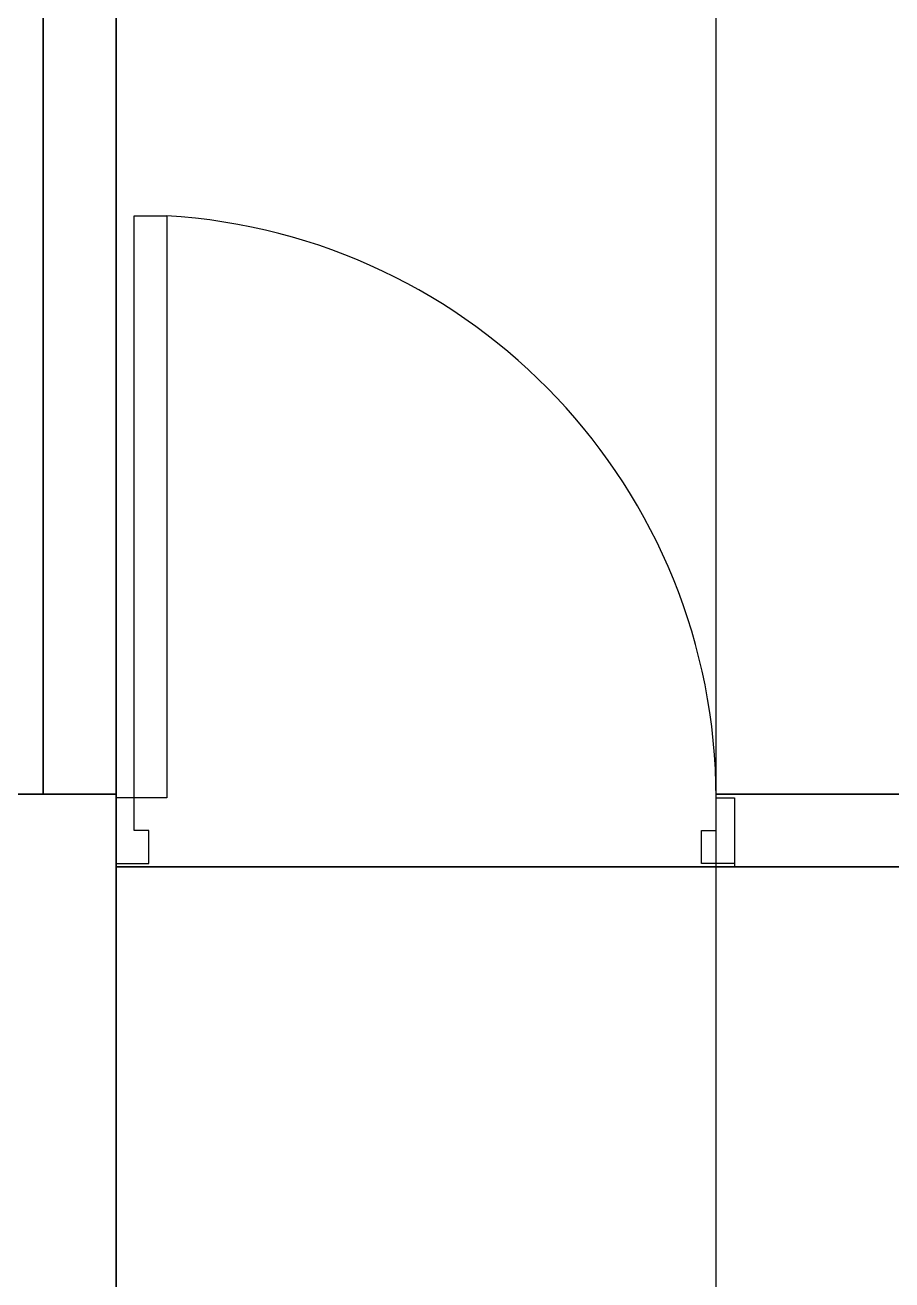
# Model space of a CAD drawing. Header units: inches. Extents: x 50.5 to 85.9, y 49.8 to 74.1.
# Drawn here: x 64.065 to 65.257, y 67.257 to 68.982 of the extents above; entities that cross this region are included whole.
import ezdxf

# ---------------------------------------------------------------- set-up
doc = ezdxf.new("R2010")
doc.units = ezdxf.units.IN
doc.header["$MEASUREMENT"] = 0
for name, color, linetype, lineweight in [('A-DETL-MBND', 3, 'Continuous', 18), ('A-DOOR-FULL', 4, 'Continuous', 25), ('A-FLOR-LEVL', 7, 'Continuous', 35), ('A-WALL-FULL-EXTR', 7, 'Continuous', 35), ('A-WALL-FULL-INTR', 7, 'Continuous', 35), ('SEZIONI_medie_small_section', 2, 'Continuous', 25)]:
    doc.layers.add(name, color=color, linetype=linetype, lineweight=lineweight)

msp = doc.modelspace()

# ---------------------------------------------------------------- linework, layer by layer
at = {"color": 7, "linetype": 'Continuous'}
msp.add_line((65.0402, 67.8293), (65.0402, 67.8243), dxfattribs=at)
at = {"layer": 'A-DETL-MBND', "color": 2}
msp.add_line((65.0151, 66.0138), (65.0151, 73.6913), dxfattribs=at)
at = {"layer": 'A-DOOR-FULL', "linetype": 'Continuous'}
for points in [[(64.2602, 68.7193), (64.2602, 67.9193), (64.2152, 67.9193), (64.2152, 68.7193), (64.2602, 68.7193)], [(64.2152, 67.9193), (64.1902, 67.9193), (64.1902, 67.8293), (64.2352, 67.8293), (64.2352, 67.8743), (64.2152, 67.8743), (64.2152, 67.9193)], [(65.0152, 67.9193), (65.0402, 67.9193), (65.0402, 67.8293), (64.9952, 67.8293), (64.9952, 67.8743), (65.0152, 67.8743), (65.0152, 67.9193)]]:
    msp.add_lwpolyline(points, dxfattribs=at)
msp.add_arc((64.2128, 67.9184), 0.8023, 0.0659, 86.6189, dxfattribs=at)
at = {"layer": 'A-FLOR-LEVL', "linetype": 'Continuous'}
msp.add_lwpolyline([(64.1902, 67.8243), (65.0402, 67.8243)], dxfattribs=at)
at = {"layer": 'A-WALL-FULL-EXTR', "linetype": 'Continuous'}
for p, q in [((64.0402, 67.9243), (64.1902, 67.9243)), ((64.1902, 66.5743), (64.1902, 67.9243)), ((64.1902, 67.8243), (67.2402, 67.8243))]:
    msp.add_line(p, q, dxfattribs=at)
at = {"layer": 'A-WALL-FULL-INTR', "linetype": 'Continuous'}
msp.add_line((65.0151, 67.9243), (67.2402, 67.9243), dxfattribs=at)
msp.add_lwpolyline([(64.1902, 67.9243), (64.1902, 69.2243), (64.0902, 69.2243), (64.0902, 67.9243)], dxfattribs=at)
at = {"layer": 'SEZIONI_medie_small_section', "color": 2}
msp.add_line((65.0151, 66.0138), (65.0151, 73.6913), dxfattribs=at)

doc.saveas('drawing.dxf')
